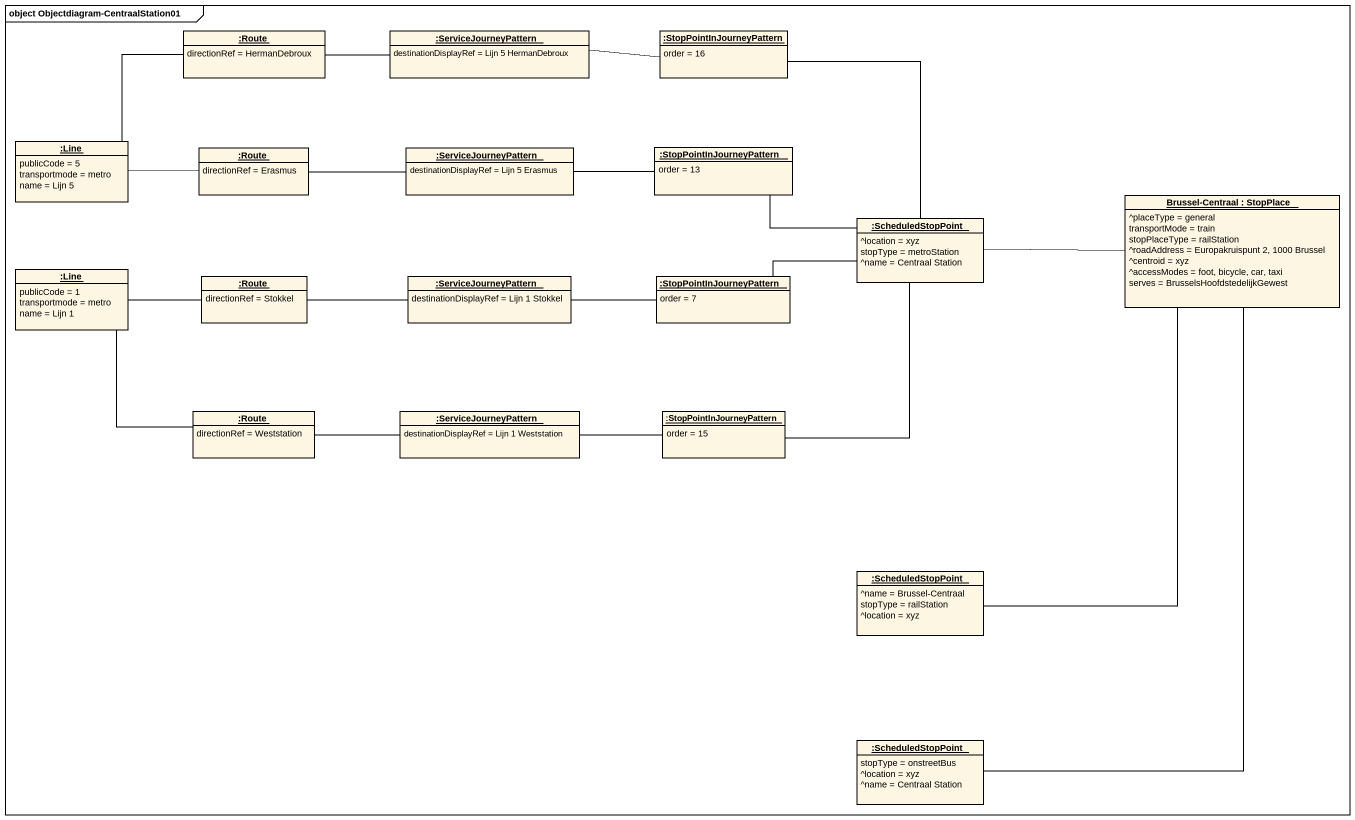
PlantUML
@startuml
mainframe object Objectdiagram-CentraalStation01
hide circle
hide empty members
object ":Route" as Route {
  directionRef = HermanDebroux
}
object ":ServiceJourneyPattern" as ServiceJourneyPattern {
  destinationDisplayRef = Lijn 5 HermanDebroux
}
object ":StopPointInJourneyPattern" as StopPointInJourneyPattern {
  order = 16
}
object ":Line" as Line {
  publicCode = 5
  transportmode = metro
  name = Lijn 5
}
object ":Route" as Route_2 {
  directionRef = Erasmus
}
object ":ServiceJourneyPattern" as ServiceJourneyPattern_2 {
  destinationDisplayRef = Lijn 5 Erasmus
}
object ":StopPointInJourneyPattern" as StopPointInJourneyPattern_2 {
  order = 13
}
object "Brussel-Centraal : StopPlace" as Brussel_Centraal {
  ^placeType = general
  transportMode = train
  stopPlaceType = railStation
  ^roadAddress = Europakruispunt 2, 1000 Brussel
  ^centroid = xyz
  ^accessModes = foot, bicycle, car, taxi
  serves = BrusselsHoofdstedelijkGewest
}
object ":ScheduledStopPoint" as ScheduledStopPoint {
  ^location = xyz
  stopType = metroStation
  ^name = Centraal Station
}
object ":Line" as Line_2 {
  publicCode = 1
  transportmode = metro
  name = Lijn 1
}
object ":Route" as Route_3 {
  directionRef = Stokkel
}
object ":ServiceJourneyPattern" as ServiceJourneyPattern_3 {
  destinationDisplayRef = Lijn 1 Stokkel
}
object ":StopPointInJourneyPattern" as StopPointInJourneyPattern_3 {
  order = 7
}
object ":Route" as Route_4 {
  directionRef = Weststation
}
object ":ServiceJourneyPattern" as ServiceJourneyPattern_4 {
  destinationDisplayRef = Lijn 1 Weststation
}
object ":StopPointInJourneyPattern" as StopPointInJourneyPattern_4 {
  order = 15
}
object ":ScheduledStopPoint" as ScheduledStopPoint_2 {
  ^name = Brussel-Centraal
  stopType = railStation
  ^location = xyz
}
object ":ScheduledStopPoint" as ScheduledStopPoint_3 {
  stopType = onstreetBus
  ^location = xyz
  ^name = Centraal Station
}
Route -right- ServiceJourneyPattern
StopPointInJourneyPattern -left- ServiceJourneyPattern
StopPointInJourneyPattern -- ScheduledStopPoint
Line -up- Route
Line -right- Route_2
Route_2 -right- ServiceJourneyPattern_2
ServiceJourneyPattern_2 -right- StopPointInJourneyPattern_2
StopPointInJourneyPattern_2 -right- ScheduledStopPoint
Brussel_Centraal -- ScheduledStopPoint_2
ScheduledStopPoint -right- Brussel_Centraal
Line_2 -right- Route_3
Line_2 -- Route_4
Route_3 -right- ServiceJourneyPattern_3
ServiceJourneyPattern_3 -right- StopPointInJourneyPattern_3
StopPointInJourneyPattern_3 -right- ScheduledStopPoint
Route_4 -right- ServiceJourneyPattern_4
ServiceJourneyPattern_4 -right- StopPointInJourneyPattern_4
StopPointInJourneyPattern_4 -up- ScheduledStopPoint
ScheduledStopPoint_3 -up- Brussel_Centraal
@enduml
